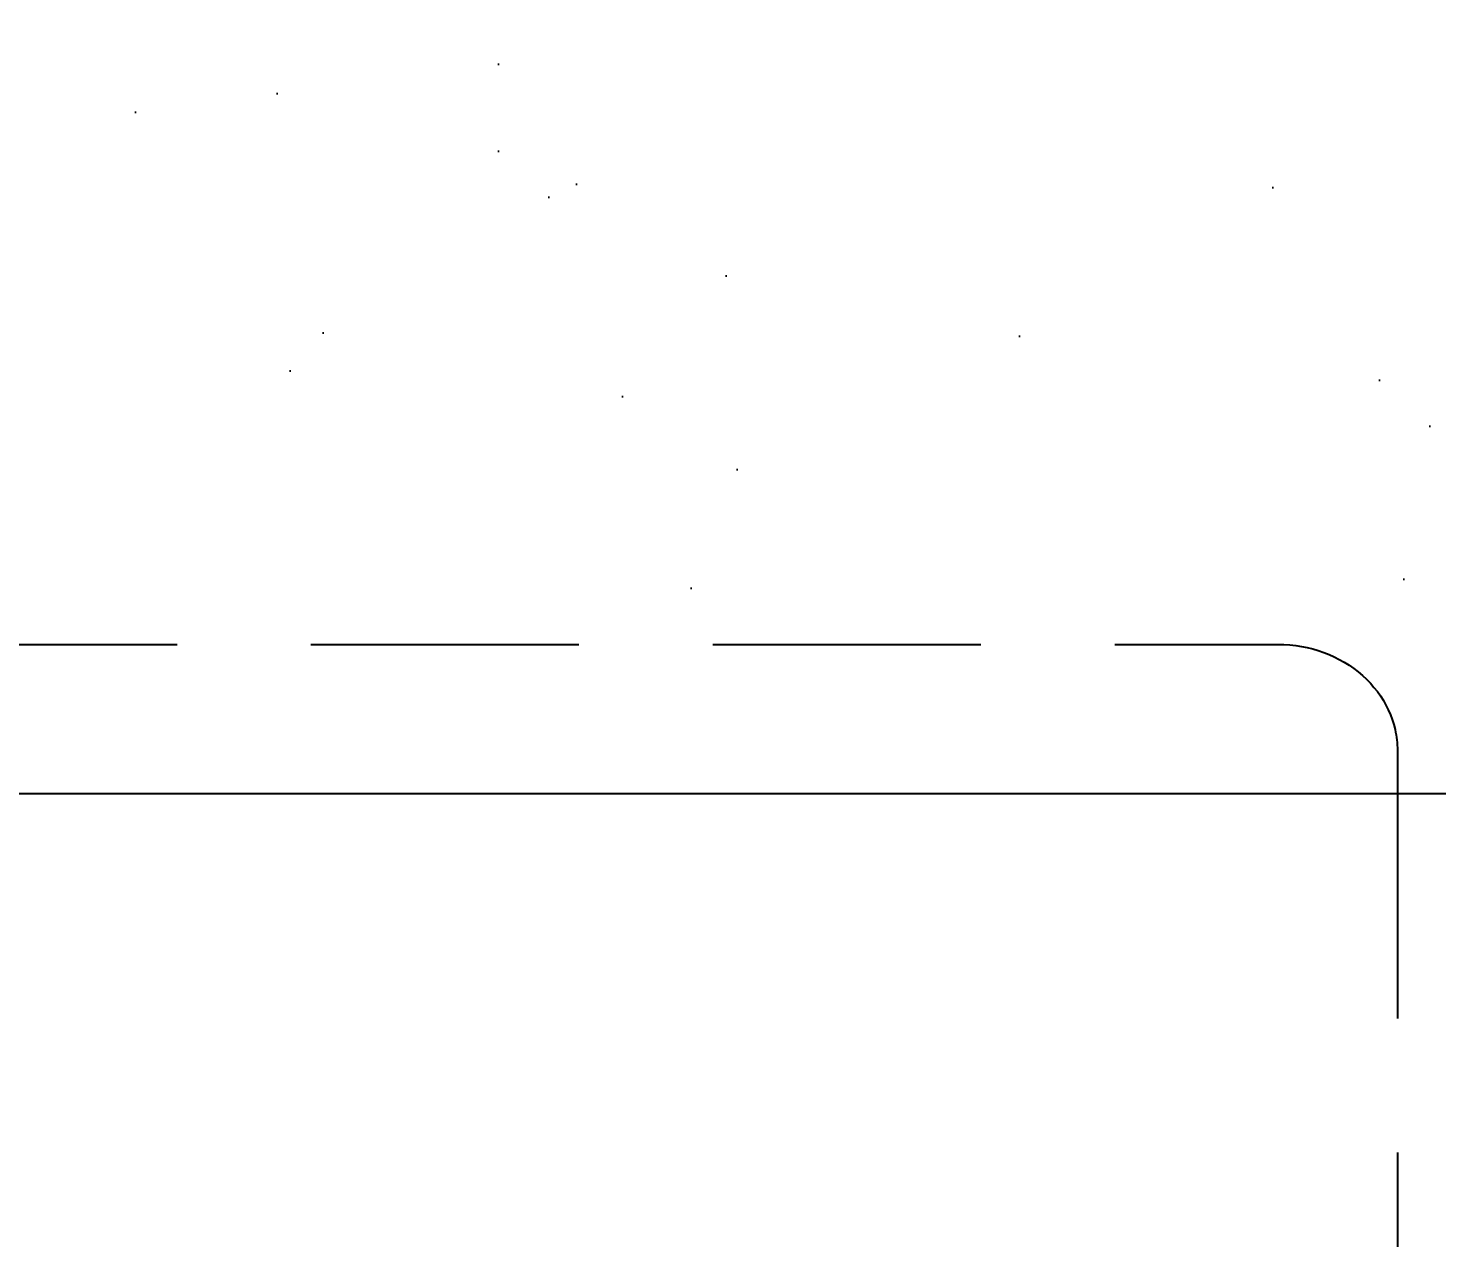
# Model space of a CAD drawing. Header units: millimetres. Extents: x 104198 to 1296755, y -81101 to 81453.
# Drawn here: x 635002.8 to 635397.1, y -25818.7 to -25480.1 of the extents above; entities that cross this region are included whole.
import ezdxf

# ---------------------------------------------------------------- set-up
doc = ezdxf.new("R2010")
doc.units = ezdxf.units.MM
doc.header["$PDMODE"] = 3
doc.linetypes.add('HIDDEN2', pattern=[0.1875, 0.125, -0.0625])
doc.layers.get('Defpoints').update_dxf_attribs({"color": 250})
doc.layers.add('0家具', color=51, linetype='Continuous')
doc.styles.add('CCD_DIM', font='ARCHS.SHX')
doc.styles.add('黑体', font='simhei.ttf', dxfattribs={"width": 0.7})
doc.dimstyles.new('海龍1：20', dxfattribs={"dimscale": 20, "dimtxt": 2, "dimasz": 1, "dimexe": 2, "dimexo": 2, "dimgap": 0.6, "dimtad": 1, "dimdec": 0, "dimrnd": 5, "dimdsep": 46, "dimtxsty": 'CCD_DIM', "dimblk": 'WS-cj', "dimcen": 1, "dimclrd": 44, "dimclre": 44, "dimclrt": 2, "dimadec": 0, "dimazin": 2, "dimtfac": 1, "dimtdec": 4, "dimtix": 1, "dimtmove": 2, "dimatfit": 3, "dimldrblk": 'CCD_Leader_Arrow', "dimfxl": 5, "dimfxlon": 1, "dimtolj": 1, "dimarcsym": 0})
doc.dimstyles.new('立面标注', dxfattribs={"dimtxt": 100, "dimasz": 35, "dimexe": 20, "dimexo": 100, "dimtad": 1, "dimdec": 0, "dimtxsty": '黑体', "dimblk": 'ARCHTICK', "dimcen": 80, "dimdle": 20, "dimclrd": 251, "dimclre": 251, "dimclrt": 256, "dimadec": 0, "dimazin": 0, "dimtfac": 1, "dimtdec": 0, "dimtix": 1, "dimtmove": 2, "dimatfit": 3, "dimldrblk": 'DOT', "dimfxl": 200, "dimfxlon": 1, "dimarcsym": 0})

# ---------------------------------------------------------------- blocks, each defined once
blk = doc.blocks.new('ghfdhrhr')
at = {"color": 250, "linetype": 'HIDDEN2', "ltscale": 600}
for p, q in [((633619.47, -32154.82), (635352.65, -32154.82)), ((633619.47, -32154.82), (635352.65, -32154.82)), ((633619.47, -32154.82), (635352.65, -32154.82)), ((633619.47, -32154.82), (635352.65, -32154.82)), ((633619.47, -32154.82), (635352.65, -32154.82)), ((633619.47, -32154.82), (635352.65, -32154.82)), ((633619.47, -32154.82), (635352.65, -32154.82)), ((633619.47, -32154.82), (635352.65, -32154.82)), ((633619.47, -32154.82), (635352.65, -32154.82)), ((633619.47, -32154.82), (635352.65, -32154.82)), ((633619.47, -32154.82), (635352.65, -32154.82)), ((633619.47, -32154.82), (635352.65, -32154.82)), ((635386.06, -32184.52, 0), (635386.06, -32719.76, 0))]:
    blk.add_line(p, q, dxfattribs=at)
at = {"color": 250, "linetype": 'HIDDEN2', "ltscale": 600, "extrusion": (0, 0, -1)}
blk.add_ellipse((635352.65, -32184.52, 0), major_axis=(-33.41, 0), ratio=0.888889, start_param=1.570796, end_param=3.141593, dxfattribs=at)
blk.add_ellipse((635352.65, -32184.52, 0), major_axis=(-33.41, 0), ratio=0.888889, start_param=1.570796, end_param=3.141593, dxfattribs=at)
blk.add_ellipse((635352.65, -32184.52, 0), major_axis=(-33.41, 0), ratio=0.888889, start_param=1.570796, end_param=3.141593, dxfattribs=at)
blk.add_ellipse((635352.65, -32184.52, 0), major_axis=(-33.41, 0), ratio=0.888889, start_param=1.570796, end_param=3.141593, dxfattribs=at)
blk.add_ellipse((635352.65, -32184.52, 0), major_axis=(-33.41, 0), ratio=0.888889, start_param=1.570796, end_param=3.141593, dxfattribs=at)
blk.add_ellipse((635352.65, -32184.52, 0), major_axis=(-33.41, 0), ratio=0.888889, start_param=1.570796, end_param=3.141593, dxfattribs=at)
blk.add_ellipse((635352.65, -32184.52, 0), major_axis=(-33.41, 0), ratio=0.888889, start_param=1.570796, end_param=3.141593, dxfattribs=at)
blk.add_ellipse((635352.65, -32184.52, 0), major_axis=(-33.41, 0), ratio=0.888889, start_param=1.570796, end_param=3.141593, dxfattribs=at)
blk.add_ellipse((635352.65, -32184.52, 0), major_axis=(-33.41, 0), ratio=0.888889, start_param=1.570796, end_param=3.141593, dxfattribs=at)
blk.add_ellipse((635352.65, -32184.52, 0), major_axis=(-33.41, 0), ratio=0.888889, start_param=1.570796, end_param=3.141593, dxfattribs=at)
blk.add_ellipse((635352.65, -32184.52, 0), major_axis=(-33.41, 0), ratio=0.888889, start_param=1.570796, end_param=3.141593, dxfattribs=at)
blk.add_ellipse((635352.65, -32184.52, 0), major_axis=(-33.41, 0), ratio=0.888889, start_param=1.570796, end_param=3.141593, dxfattribs=at)
blk = doc.blocks.new('WS-cj')
blk.add_hatch(color=2).paths.add_polyline_path([(0.588, 0.818), (-0.818, -0.588), (-0.588, -0.818), (0.818, 0.588)])
at = {"color": 2, "linetype": 'ByBlock', "lineweight": 0}
for p, q in [((-1.1, 0), (0, 0)), ((0, 0), (1.1, 0))]:
    blk.add_line(p, q, dxfattribs=at)
at = {"color": 2}
blk.add_lwpolyline([(0.588, 0.818), (-0.818, -0.588), (-0.588, -0.818), (0.818, 0.588)], close=True, dxfattribs=at)
blk = doc.blocks.new('*D768')
at = {"color": 44, "lineweight": -2, "transparency": 16777216}
for p, q in [((633371.06, -25727.46), (633371.06, -25654.27)), ((635621.06, -25727.46), (635621.06, -25654.27)), ((633391.06, -25694.27), (635601.06, -25694.27))]:
    blk.add_line(p, q, dxfattribs=at)
at = {"layer": 'Defpoints', "color": 0, "transparency": 16777216}
for p in [(635621.06, -25694.27), (633371.06, -25767.46), (635621.06, -25767.46)]:
    blk.add_point(p, dxfattribs=at)
at = {"color": 44, "lineweight": -2, "transparency": 16777216, "xscale": 20, "yscale": 20, "zscale": 20, "rotation": 180}
blk.add_blockref('WS-cj', (633371.06, -25694.27), dxfattribs=at)
at = {"color": 44, "lineweight": -2, "transparency": 16777216, "xscale": 20, "yscale": 20, "zscale": 20}
blk.add_blockref('WS-cj', (635621.06, -25694.27), dxfattribs=at)
at = {"color": 2, "transparency": 16777216, "insert": (634505.89, -25562.27), "char_height": 40, "attachment_point": 5, "style": 'CCD_DIM'}
blk.add_mtext('\\A1;2250', dxfattribs=at)
blk = doc.blocks.new('CCD_Leader_Arrow')
at = {"color": 50, "linetype": 'ByBlock'}
blk.add_line((0, 0), (-1, 0), dxfattribs=at)
for points in [[(-0.859, 0.668), (-0.597, 0.852), (-0.24, 0), (0, 0)], [(-0.859, -0.668), (-0.597, -0.852), (-0.24, 0), (0, 0)]]:
    blk.add_solid(points, dxfattribs=at)
blk = doc.blocks.new('_ArchTick')
at = {"color": 2, "linetype": 'ByBlock', "const_width": 0.4}
blk.add_lwpolyline([(-0.5, -0.5), (0.5, 0.5)], dxfattribs=at)
blk = doc.blocks.new('_Dot')
at = {"color": 2, "linetype": 'ByBlock', "lineweight": -2}
blk.add_line((-0.5, 0), (-1, 0), dxfattribs=at)
at = {"color": 2, "linetype": 'ByBlock', "const_width": 0.5}
blk.add_lwpolyline([(-0.25, 0, 1), (0.25, 0, 1)], format="xyb", close=True, dxfattribs=at)

msp = doc.modelspace()

# ---------------------------------------------------------------- hatches: boundary and pattern name
h = msp.add_hatch()
h.set_pattern_fill('AR-SAND', color=8, scale=3, style=0)
h.set_pattern_definition([(37.5, (633156.06, -25553.46), (-4.8, 146.824), [0, -115.824, 0, -129.54, 0, -123.825]), (7.5, (633156.06, -25553.46), (134.857, 215.048), [0, -62.484, 0, -104.394, 0, -40.005]), (327.5, (633062.34, -25553.46), (237.2977, 0.431), [0, -38.1, 0, -137.16, 0, -179.07]), (317.5, (633062.34, -25553.46), (229.067, 66.879), [0, -19.05, 0, -89.916, 0, -102.87])])
h.paths.add_polyline_path([(635856.06, -24213.46), (633156.06, -24213.46), (633156.06, -25553.46), (635856.06, -25553.46)])
h.paths.add_polyline_path([(635063.56, -24760.28), (635063.56, -25346.64), (633988.56, -25346.64), (633988.56, -24760.28)], flags=16)
h = msp.add_hatch()
h.set_pattern_fill('AR-SAND', color=8, scale=3, style=0)
h.set_pattern_definition([(37.5, (632652.96, -30743), (-4.8, 146.824), [0, -115.824, 0, -129.54, 0, -123.825]), (7.5, (632652.96, -30743), (134.857, 215.0475), [0, -62.484, 0, -104.394, 0, -40.005]), (327.5, (632559.23, -30743), (237.2977, 0.4312), [0, -38.1, 0, -137.16, 0, -179.07]), (317.5, (632559.23, -30743), (229.067, 66.879), [0, -19.05, 0, -89.916, 0, -102.87])])
h.paths.add_polyline_path([(635856.06, -26147.85), (635406.06, -26147.85), (635406.06, -25644.48), (633601.38, -25644.48), (633601.38, -26150.99), (633156.06, -26150.99), (633156.06, -25553.46), (635856.06, -25554.27)])

# ---------------------------------------------------------------- block references
at = {"color": 2}
msp.add_blockref('ghfdhrhr', (0, 6502.26), dxfattribs=at)

# ---------------------------------------------------------------- dimensions: what is measured, and where the dimension line sits
dim = msp.add_linear_dim(base=(635621.06, -25694.27), p1=(633371.06, -25767.46), p2=(635621.06, -25767.46), dimstyle='海龍1：20', dxfattribs=at)
dim.commit()
dim.dimension.update_dxf_attribs({"geometry": '*D768', "text_midpoint": (634505.89, -25562.27), "dimtype": 160})

# ---------------------------------------------------------------- leaders
at = {"layer": '0家具', "color": 51}
msp.add_leader([(634753.43, -26511.4), (634753.43, -23491.59), (635863.64, -23491.59)], dimstyle='立面标注', dxfattribs=at)

doc.saveas('drawing.dxf')
